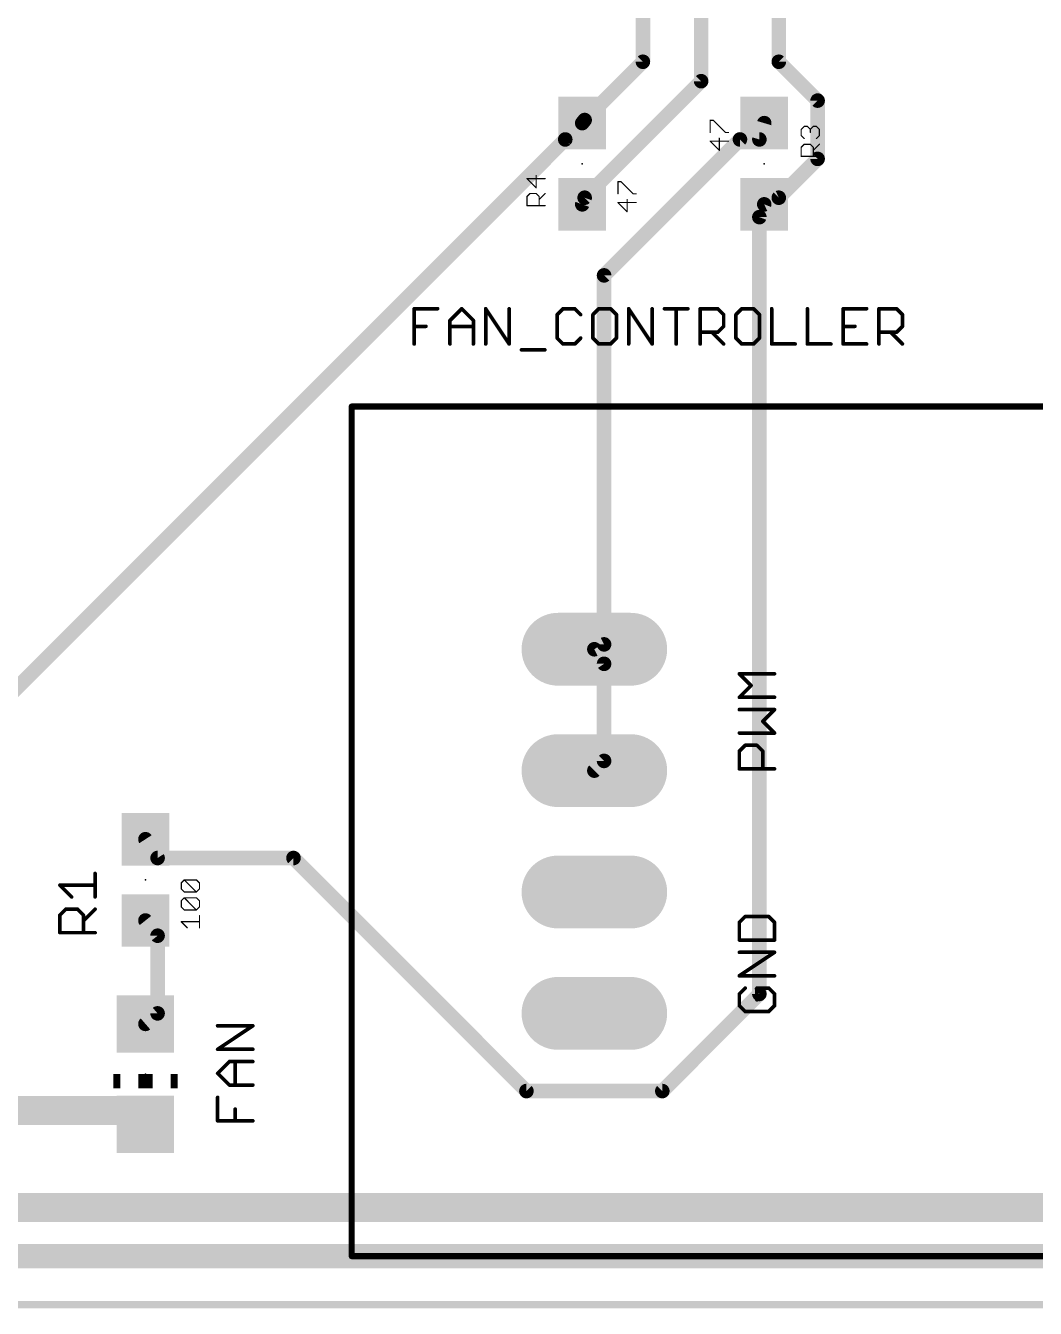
# Model space of a CAD drawing. Extents: x -0.1 to 89, y -0.1 to 64.8.
# Drawn here: x 31.78 to 52.92, y -0.08 to 26.77 of the extents above; entities that cross this region are included whole.
import ezdxf

# ---------------------------------------------------------------- set-up
doc = ezdxf.new("R2010")
doc.units = 0
for name, color, linetype in [('1', 22, 'CONTINUOUS'), ('16', 175, 'CONTINUOUS'), ('17', 82, 'CONTINUOUS'), ('20', 7, 'CONTINUOUS'), ('21', 253, 'CONTINUOUS'), ('23', 7, 'CONTINUOUS'), ('25', 253, 'CONTINUOUS'), ('27', 253, 'CONTINUOUS')]:
    doc.layers.add(name, color=color, linetype=linetype)

# ---------------------------------------------------------------- blocks, each defined once
blk = doc.blocks.new('LONGP100')
at = {"const_width": 1}
blk.add_lwpolyline([(-0.5, 0), (0.5, 0)], dxfattribs=at)
at = {"const_width": 0.5}
for points in [[(-0.5, 0.25, 1), (-0.5, -0.25)], [(0.5, -0.25, 1), (0.5, 0.25)]]:
    blk.add_lwpolyline(points, format="xyb", dxfattribs=at)
blk = doc.blocks.new('RECT')
blk.add_solid([(-0.5, -0.5), (0.5, -0.5), (-0.5, 0.5), (0.5, 0.5)])

msp = doc.modelspace()

# ---------------------------------------------------------------- linework, layer by layer
at = {"layer": '1'}
for points, const_width in [([(45.9232, 29.2608), (45.9232, 25.6032)], 0.3048), ([(44.704, 26.0096), (44.704, 28.448)], 0.3048), ([(47.5488, 26.0096), (47.5488, 28.448)], 0.3048), ([(43.4848, 24.7904), (44.704, 26.0096)], 0.3048), ([(48.3616, 25.1968), (47.5488, 26.0096)], 0.3048), ([(45.9232, 25.6032), (43.4848, 23.1648)], 0.3048), ([(48.3616, 23.9776), (48.3616, 25.1968)], 0.3048), ([(43.0784, 24.384), (43.434, 24.726)], 0.3048), ([(43.4848, 24.7904), (43.434, 24.726)], 0.3048), ([(47.1424, 24.384), (47.244, 24.726)], 0.3048), ([(43.0784, 24.384), (30.48, 11.7856)], 0.3048), ([(43.8912, 21.5392), (46.736, 24.384)], 0.3048), ([(46.736, 24.384), (47.1424, 24.384)], 0.3048), ([(47.5488, 23.1648), (48.3616, 23.9776)], 0.3048), ([(43.4848, 23.1648), (43.434, 23.026)], 0.3048), ([(47.1424, 22.7584), (47.244, 23.026)], 0.3048), ([(47.5488, 23.1648), (47.244, 23.026)], 0.3048), ([(47.1424, 22.7584), (47.1424, 6.5024)], 0.3048), ([(43.8912, 13.8176), (43.8912, 21.5392)], 0.3048), ([(43.8912, 13.8176), (43.688, 13.716)], 0.3048), ([(43.8912, 13.4112), (43.688, 13.716)], 0.3048), ([(43.8912, 13.4112), (43.8912, 11.3792)], 0.3048), ([(43.8912, 11.3792), (43.688, 11.176)], 0.3048), ([(34.544, 9.3472), (34.29, 9.74)], 0.3048), ([(37.3888, 9.3472), (34.544, 9.3472)], 0.3048), ([(42.2656, 4.4704), (37.3888, 9.3472)], 0.3048), ([(34.544, 7.7216), (34.29, 8.04)], 0.3048), ([(34.544, 6.096), (34.544, 7.7216)], 0.3048), ([(47.1424, 6.5024), (45.1104, 4.4704)], 0.3048), ([(34.544, 6.096), (34.29, 5.876)], 0.3048), ([(45.1104, 4.4704), (42.2656, 4.4704)], 0.3048), ([(34.1376, 4.064), (30.48, 4.064)], 0.6096), ([(34.1376, 4.064), (34.29, 3.776)], 0.6096), ([(26.0096, 2.032), (63.8048, 2.032)], 0.6096)]:
    msp.add_lwpolyline(points, dxfattribs=dict(at, const_width=const_width))
for points, const_width in [([(44.6278, 26.0096, 1), (44.7802, 26.0096)], 0.1524), ([(44.7579, 25.9557, 1), (44.6501, 26.0635)], 0.1524), ([(47.6027, 26.0635, 1), (47.4949, 25.9557)], 0.1524), ([(47.4726, 26.0096, 1), (47.625, 26.0096)], 0.1524), ([(45.847, 25.6032, 1), (45.9994, 25.6032)], 0.1524), ([(45.9771, 25.5493, 1), (45.8693, 25.6571)], 0.1524), ([(48.4378, 25.1968, 1), (48.2854, 25.1968)], 0.1524), ([(48.3077, 25.1429, 1), (48.4155, 25.2507)], 0.1524), ([(43.3742, 24.7732, 1), (43.4938, 24.6788)], 0.1524), ([(43.4868, 24.6711, 1), (43.3812, 24.7809)], 0.1524), ([(43.4309, 24.8443, 1), (43.5387, 24.7365)], 0.1524), ([(43.5446, 24.7432, 1), (43.425, 24.8376)], 0.1524), ([(47.317, 24.7043, 1), (47.171, 24.7477)], 0.1524), ([(43.0256, 24.4389, 1), (43.1312, 24.3291)], 0.1524), ([(43.1323, 24.3301, 1), (43.0245, 24.4379)], 0.1524), ([(46.736, 24.4602, 1), (46.736, 24.3078)], 0.1524), ([(46.7899, 24.3301, 1), (46.6821, 24.4379)], 0.1524), ([(47.0694, 24.4057, 1), (47.2154, 24.3623)], 0.1524), ([(47.1424, 24.3078, 1), (47.1424, 24.4602)], 0.1524), ([(48.2854, 23.9776, 1), (48.4378, 23.9776)], 0.1524), ([(48.4155, 23.9237, 1), (48.3077, 24.0315)], 0.1524), ([(43.3624, 23.0522, 1), (43.5056, 22.9998)], 0.1524), ([(43.4309, 23.2187, 1), (43.5387, 23.1109)], 0.1524), ([(43.5564, 23.1386, 1), (43.4132, 23.191)], 0.1524), ([(47.2124, 23.0953, 1), (47.2756, 22.9567)], 0.1524), ([(47.3152, 22.999, 1), (47.1728, 23.053)], 0.1524), ([(47.4949, 23.2187, 1), (47.6027, 23.1109)], 0.1524), ([(47.5804, 23.0955, 1), (47.5172, 23.2341)], 0.1524), ([(47.2186, 22.7584, 1), (47.0662, 22.7584)], 0.1524), ([(47.0712, 22.7854, 1), (47.2136, 22.7314)], 0.1524), ([(43.9674, 21.5392, 1), (43.815, 21.5392)], 0.1524), ([(43.8373, 21.5931, 1), (43.9451, 21.4853)], 0.1524), ([(43.9253, 13.7494, 1), (43.8571, 13.8858)], 0.1524), ([(43.7514, 13.7583, 1), (43.6246, 13.6737)], 0.1524), ([(43.6539, 13.7842, 1), (43.7221, 13.6478)], 0.1524), ([(43.815, 13.8176, 1), (43.9674, 13.8176)], 0.1524), ([(43.9674, 13.4112, 1), (43.815, 13.4112)], 0.1524), ([(43.8278, 13.3689, 1), (43.9546, 13.4535)], 0.1524), ([(43.6341, 11.2299, 1), (43.7419, 11.1221)], 0.1524), ([(43.815, 11.3792, 1), (43.9674, 11.3792)], 0.1524), ([(43.9451, 11.3253, 1), (43.8373, 11.4331)], 0.1524), ([(34.354, 9.7814, 1), (34.226, 9.6986)], 0.1524), ([(34.544, 9.4234, 1), (34.544, 9.271)], 0.1524), ([(34.48, 9.3058, 1), (34.608, 9.3886)], 0.1524), ([(37.4427, 9.4011, 1), (37.3349, 9.2933)], 0.1524), ([(37.3888, 9.271, 1), (37.3888, 9.4234)], 0.1524), ([(34.3496, 8.0875, 1), (34.2304, 7.9925)], 0.1524), ([(34.6202, 7.7216, 1), (34.4678, 7.7216)], 0.1524), ([(34.4844, 7.6741, 1), (34.6036, 7.7691)], 0.1524), ([(47.0662, 6.5024, 1), (47.2186, 6.5024)], 0.1524), ([(47.1963, 6.4485, 1), (47.0885, 6.5563)], 0.1524), ([(34.5939, 6.0384, 1), (34.4941, 6.1536)], 0.1524), ([(34.2401, 5.9336, 1), (34.3399, 5.8184)], 0.1524), ([(34.4678, 6.096, 1), (34.6202, 6.096)], 0.1524), ([(42.2656, 4.5466, 1), (42.2656, 4.3942)], 0.1524), ([(42.2117, 4.4165, 1), (42.3195, 4.5243)], 0.1524), ([(45.0565, 4.5243, 1), (45.1643, 4.4165)], 0.1524), ([(45.1104, 4.3942, 1), (45.1104, 4.5466)], 0.1524), ([(34.2723, 4.1353, 1), (34.0029, 3.9927)], 0.3048), ([(34.1376, 3.9116, 1), (34.1376, 4.2164)], 0.3048), ([(34.1553, 3.7047, 1), (34.4247, 3.8473)], 0.3048)]:
    msp.add_lwpolyline(points, format="xyb", dxfattribs=dict(at, const_width=const_width))
at = {"layer": '16', "const_width": 0.508}
msp.add_lwpolyline([(80.772, 1.016), (7.874, 1.016)], dxfattribs=at)
at = {"layer": '20', "const_width": 0.1524}
msp.add_lwpolyline([(86.106, 0), (2.286, 0)], dxfattribs=at)
at = {"layer": '21'}
for points, const_width in [([(38.608, 18.796), (76.708, 18.796)], 0.127), ([(38.608, 1.016), (38.608, 18.796)], 0.127), ([(46.9684, 12.9567), (46.7227, 13.2024)], 0.0762), ([(46.7227, 13.2024), (47.4599, 13.2024)], 0.0762), ([(46.7227, 12.7109), (46.9684, 12.9567)], 0.0762), ([(47.4599, 12.7109), (46.7227, 12.7109)], 0.0762), ([(47.4599, 12.454), (46.7227, 12.454)], 0.0762), ([(47.2142, 12.2083), (47.4599, 12.454)], 0.0762), ([(47.4599, 11.9625), (47.2142, 12.2083)], 0.0762), ([(46.7227, 11.9625), (47.4599, 11.9625)], 0.0762), ([(46.7227, 11.5827), (46.8455, 11.7056)], 0.0762), ([(46.7227, 11.2141), (46.7227, 11.5827)], 0.0762), ([(46.8455, 11.7056), (47.0913, 11.7056)], 0.0762), ([(47.0913, 11.7056), (47.2142, 11.5827)], 0.0762), ([(47.2142, 11.5827), (47.2142, 11.2141)], 0.0762), ([(47.4599, 11.2141), (46.7227, 11.2141)], 0.0762), ([(46.8455, 8.1224), (46.7227, 7.9995)], 0.0762), ([(47.337, 8.1224), (46.8455, 8.1224)], 0.0762), ([(47.4599, 7.9995), (47.337, 8.1224)], 0.0762), ([(46.7227, 7.9995), (46.7227, 7.6309)], 0.0762), ([(47.4599, 7.6309), (47.4599, 7.9995)], 0.0762), ([(46.7227, 7.6309), (47.4599, 7.6309)], 0.0762), ([(46.7227, 6.8825), (47.4599, 7.374)], 0.0762), ([(47.4599, 7.374), (46.7227, 7.374)], 0.0762), ([(47.4599, 6.8825), (46.7227, 6.8825)], 0.0762), ([(46.8455, 6.6256), (46.7227, 6.5027)], 0.0762), ([(46.7227, 6.5027), (46.7227, 6.257)], 0.0762), ([(47.337, 6.6256), (47.0913, 6.6256)], 0.0762), ([(47.0913, 6.6256), (47.0913, 6.3798)], 0.0762), ([(47.4599, 6.5027), (47.337, 6.6256)], 0.0762), ([(47.4599, 6.257), (47.4599, 6.5027)], 0.0762), ([(46.7227, 6.257), (46.8455, 6.1341)], 0.0762), ([(47.337, 6.1341), (47.4599, 6.257)], 0.0762), ([(46.8455, 6.1341), (47.337, 6.1341)], 0.0762), ([(76.708, 1.016), (38.608, 1.016)], 0.127)]:
    msp.add_lwpolyline(points, dxfattribs=dict(at, const_width=const_width))
for points, const_width in [([(38.608, 18.8277, 1), (38.608, 18.7643)], 0.0635), ([(38.6398, 18.796, 1), (38.5763, 18.796)], 0.0635), ([(46.7361, 13.2159, 1), (46.7092, 13.1889)], 0.0381), ([(46.7227, 13.2215, 1), (46.7227, 13.1834)], 0.0381), ([(47.4599, 13.1834, 1), (47.4599, 13.2215)], 0.0381), ([(46.9819, 12.9432, 1), (46.9549, 12.9701)], 0.0381), ([(46.9549, 12.9432, 1), (46.9819, 12.9701)], 0.0381), ([(46.7227, 12.73, 1), (46.7227, 12.6919)], 0.0381), ([(46.7092, 12.7244, 1), (46.7361, 12.6975)], 0.0381), ([(47.4599, 12.6919, 1), (47.4599, 12.73)], 0.0381), ([(46.7227, 12.4731, 1), (46.7227, 12.435)], 0.0381), ([(47.4734, 12.4405, 1), (47.4464, 12.4675)], 0.0381), ([(47.4599, 12.435, 1), (47.4599, 12.4731)], 0.0381), ([(47.2276, 12.2217, 1), (47.2007, 12.1948)], 0.0381), ([(47.2007, 12.2217, 1), (47.2276, 12.1948)], 0.0381), ([(46.7227, 11.9816, 1), (46.7227, 11.9435)], 0.0381), ([(47.4464, 11.949, 1), (47.4734, 11.976)], 0.0381), ([(47.4599, 11.9435, 1), (47.4599, 11.9816)], 0.0381), ([(46.7092, 11.5962, 1), (46.7361, 11.5692)], 0.0381), ([(46.7417, 11.5827, 1), (46.7036, 11.5827)], 0.0381), ([(46.8455, 11.7246, 1), (46.8455, 11.6865)], 0.0381), ([(46.859, 11.6921, 1), (46.8321, 11.7191)], 0.0381), ([(47.1048, 11.7191, 1), (47.0778, 11.6921)], 0.0381), ([(47.0913, 11.6865, 1), (47.0913, 11.7246)], 0.0381), ([(47.2332, 11.5827, 1), (47.1951, 11.5827)], 0.0381), ([(47.2007, 11.5692, 1), (47.2276, 11.5962)], 0.0381), ([(46.7227, 11.2332, 1), (46.7227, 11.1951)], 0.0381), ([(46.7036, 11.2141, 1), (46.7417, 11.2141)], 0.0381), ([(47.1951, 11.2141, 1), (47.2332, 11.2141)], 0.0381), ([(47.4599, 11.1951, 1), (47.4599, 11.2332)], 0.0381), ([(46.8455, 8.1415, 1), (46.8455, 8.1034)], 0.0381), ([(46.859, 8.1089, 1), (46.8321, 8.1359)], 0.0381), ([(47.3505, 8.1359, 1), (47.3236, 8.1089)], 0.0381), ([(47.337, 8.1034, 1), (47.337, 8.1415)], 0.0381), ([(46.7417, 7.9995, 1), (46.7036, 7.9995)], 0.0381), ([(46.7092, 8.013, 1), (46.7361, 7.9861)], 0.0381), ([(47.479, 7.9995, 1), (47.4409, 7.9995)], 0.0381), ([(47.4464, 7.9861, 1), (47.4734, 8.013)], 0.0381), ([(46.7227, 7.65, 1), (46.7227, 7.6119)], 0.0381), ([(46.7036, 7.6309, 1), (46.7417, 7.6309)], 0.0381), ([(47.4409, 7.6309, 1), (47.479, 7.6309)], 0.0381), ([(47.4599, 7.6119, 1), (47.4599, 7.65)], 0.0381), ([(46.7227, 7.3931, 1), (46.7227, 7.355)], 0.0381), ([(47.4705, 7.3581, 1), (47.4493, 7.3899)], 0.0381), ([(47.4599, 7.355, 1), (47.4599, 7.3931)], 0.0381), ([(46.7227, 6.9016, 1), (46.7227, 6.8635)], 0.0381), ([(46.7121, 6.8984, 1), (46.7332, 6.8667)], 0.0381), ([(47.4599, 6.8635, 1), (47.4599, 6.9016)], 0.0381), ([(46.7092, 6.5162, 1), (46.7361, 6.4892)], 0.0381), ([(46.7417, 6.5027, 1), (46.7036, 6.5027)], 0.0381), ([(46.859, 6.6121, 1), (46.8321, 6.6391)], 0.0381), ([(47.1103, 6.6256, 1), (47.0722, 6.6256)], 0.0381), ([(47.0913, 6.6446, 1), (47.0913, 6.6065)], 0.0381), ([(47.3505, 6.6391, 1), (47.3236, 6.6121)], 0.0381), ([(47.337, 6.6065, 1), (47.337, 6.6446)], 0.0381), ([(47.479, 6.5027, 1), (47.4409, 6.5027)], 0.0381), ([(47.4464, 6.4892, 1), (47.4734, 6.5162)], 0.0381), ([(46.7361, 6.2704, 1), (46.7092, 6.2435)], 0.0381), ([(46.7036, 6.257, 1), (46.7417, 6.257)], 0.0381), ([(47.0722, 6.3798, 1), (47.1103, 6.3798)], 0.0381), ([(47.4409, 6.257, 1), (47.479, 6.257)], 0.0381), ([(47.4734, 6.2435, 1), (47.4464, 6.2704)], 0.0381), ([(46.8455, 6.1532, 1), (46.8455, 6.1151)], 0.0381), ([(46.8321, 6.1206, 1), (46.859, 6.1476)], 0.0381), ([(47.3236, 6.1476, 1), (47.3505, 6.1206)], 0.0381), ([(47.337, 6.1151, 1), (47.337, 6.1532)], 0.0381), ([(38.608, 1.0477, 1), (38.608, 0.9843)], 0.0635), ([(38.5763, 1.016, 1), (38.6398, 1.016)], 0.0635)]:
    msp.add_lwpolyline(points, format="xyb", dxfattribs=dict(at, const_width=const_width))
at = {"layer": '23'}
for p in [(43.434, 23.876), (47.244, 23.876), (34.29, 8.89), (34.29, 4.826)]:
    msp.add_point(p, dxfattribs=at)
at = {"layer": '25'}
for points, const_width in [([(48.0184, 24.5942), (48.0819, 24.6577)], 0.0254), ([(48.0184, 24.467), (48.0184, 24.5942)], 0.0254), ([(48.0819, 24.4035), (48.0184, 24.467)], 0.0254), ([(48.0819, 24.6577), (48.1455, 24.6577)], 0.0254), ([(48.1455, 24.6577), (48.209, 24.5942)], 0.0254), ([(48.209, 24.5942), (48.2726, 24.6577)], 0.0254), ([(48.209, 24.5942), (48.209, 24.5306)], 0.0254), ([(48.2726, 24.6577), (48.3361, 24.6577)], 0.0254), ([(48.3361, 24.6577), (48.3997, 24.5942)], 0.0254), ([(48.3997, 24.467), (48.3361, 24.4035)], 0.0254), ([(48.3997, 24.5942), (48.3997, 24.467)], 0.0254), ([(48.0184, 24.2199), (48.0819, 24.2835)], 0.0254), ([(48.0184, 24.0293), (48.0184, 24.2199)], 0.0254), ([(48.0819, 24.2835), (48.209, 24.2835)], 0.0254), ([(48.209, 24.2835), (48.2726, 24.2199)], 0.0254), ([(48.2726, 24.1564), (48.3997, 24.2835)], 0.0254), ([(48.2726, 24.2199), (48.2726, 24.0293)], 0.0254), ([(48.3997, 24.0293), (48.0184, 24.0293)], 0.0254), ([(42.4686, 23.3739), (42.4686, 23.6281)], 0.0254), ([(42.6593, 23.5646), (42.278, 23.5646)], 0.0254), ([(42.278, 23.5646), (42.4686, 23.3739)], 0.0254), ([(42.278, 23.1904), (42.3415, 23.2539)], 0.0254), ([(42.278, 22.9997), (42.278, 23.1904)], 0.0254), ([(42.3415, 23.2539), (42.4686, 23.2539)], 0.0254), ([(42.4686, 23.2539), (42.5322, 23.1904)], 0.0254), ([(42.5322, 23.1268), (42.6593, 23.2539)], 0.0254), ([(42.5322, 23.1904), (42.5322, 22.9997)], 0.0254), ([(42.6593, 22.9997), (42.278, 22.9997)], 0.0254), ([(39.9161, 20.1041), (39.9161, 20.8413)], 0.0762), ([(39.9161, 20.8413), (40.4076, 20.8413)], 0.0762), ([(40.6645, 20.5956), (40.9103, 20.8413)], 0.0762), ([(40.9103, 20.8413), (41.156, 20.5956)], 0.0762), ([(41.4129, 20.1041), (41.4129, 20.8413)], 0.0762), ([(41.4129, 20.8413), (41.9044, 20.1041)], 0.0762), ([(41.9044, 20.1041), (41.9044, 20.8413)], 0.0762), ([(43.0326, 20.8413), (42.9098, 20.7185)], 0.0762), ([(42.9098, 20.7185), (42.9098, 20.227)], 0.0762), ([(43.2784, 20.8413), (43.0326, 20.8413)], 0.0762), ([(43.4012, 20.7185), (43.2784, 20.8413)], 0.0762), ([(43.781, 20.8413), (43.6582, 20.7185)], 0.0762), ([(43.6582, 20.7185), (43.6582, 20.227)], 0.0762), ([(44.0268, 20.8413), (43.781, 20.8413)], 0.0762), ([(44.1497, 20.7185), (44.0268, 20.8413)], 0.0762), ([(44.1497, 20.227), (44.1497, 20.7185)], 0.0762), ([(44.4066, 20.1041), (44.4066, 20.8413)], 0.0762), ([(44.4066, 20.8413), (44.8981, 20.1041)], 0.0762), ([(44.8981, 20.1041), (44.8981, 20.8413)], 0.0762), ([(45.155, 20.8413), (45.6465, 20.8413)], 0.0762), ([(45.4008, 20.1041), (45.4008, 20.8413)], 0.0762), ([(45.9034, 20.1041), (45.9034, 20.8413)], 0.0762), ([(45.9034, 20.8413), (46.272, 20.8413)], 0.0762), ([(46.272, 20.8413), (46.3949, 20.7185)], 0.0762), ([(46.3949, 20.7185), (46.3949, 20.4727)], 0.0762), ([(46.7747, 20.8413), (46.6518, 20.7185)], 0.0762), ([(46.6518, 20.7185), (46.6518, 20.227)], 0.0762), ([(47.0205, 20.8413), (46.7747, 20.8413)], 0.0762), ([(47.1433, 20.7185), (47.0205, 20.8413)], 0.0762), ([(47.1433, 20.227), (47.1433, 20.7185)], 0.0762), ([(47.4003, 20.8413), (47.4003, 20.1041)], 0.0762), ([(48.1487, 20.8413), (48.1487, 20.1041)], 0.0762), ([(49.3886, 20.8413), (48.8971, 20.8413)], 0.0762), ([(48.8971, 20.8413), (48.8971, 20.1041)], 0.0762), ([(49.6455, 20.1041), (49.6455, 20.8413)], 0.0762), ([(49.6455, 20.8413), (50.0141, 20.8413)], 0.0762), ([(50.0141, 20.8413), (50.137, 20.7185)], 0.0762), ([(50.137, 20.7185), (50.137, 20.4727)], 0.0762), ([(39.9161, 20.4727), (40.1618, 20.4727)], 0.0762), ([(40.6645, 20.1041), (40.6645, 20.5956)], 0.0762), ([(40.6645, 20.4727), (41.156, 20.4727)], 0.0762), ([(41.156, 20.5956), (41.156, 20.1041)], 0.0762), ([(46.3949, 20.4727), (46.272, 20.3498)], 0.0762), ([(48.8971, 20.4727), (49.1428, 20.4727)], 0.0762), ([(50.137, 20.4727), (50.0141, 20.3498)], 0.0762), ([(42.9098, 20.227), (43.0326, 20.1041)], 0.0762), ([(43.0326, 20.1041), (43.2784, 20.1041)], 0.0762), ([(43.2784, 20.1041), (43.4012, 20.227)], 0.0762), ([(43.6582, 20.227), (43.781, 20.1041)], 0.0762), ([(43.781, 20.1041), (44.0268, 20.1041)], 0.0762), ([(44.0268, 20.1041), (44.1497, 20.227)], 0.0762), ([(46.272, 20.3498), (45.9034, 20.3498)], 0.0762), ([(46.1492, 20.3498), (46.3949, 20.1041)], 0.0762), ([(46.6518, 20.227), (46.7747, 20.1041)], 0.0762), ([(46.7747, 20.1041), (47.0205, 20.1041)], 0.0762), ([(47.0205, 20.1041), (47.1433, 20.227)], 0.0762), ([(47.4003, 20.1041), (47.8917, 20.1041)], 0.0762), ([(48.1487, 20.1041), (48.6402, 20.1041)], 0.0762), ([(48.8971, 20.1041), (49.3886, 20.1041)], 0.0762), ([(50.0141, 20.3498), (49.6455, 20.3498)], 0.0762), ([(49.8912, 20.3498), (50.137, 20.1041)], 0.0762), ([(42.1613, 19.9812), (42.6528, 19.9812)], 0.0762), ([(33.2359, 8.5335), (33.2359, 9.025)], 0.0762), ([(32.7444, 8.5335), (32.4987, 8.7793)], 0.0762), ([(32.4987, 8.7793), (33.2359, 8.7793)], 0.0762), ([(32.4987, 8.1537), (32.6215, 8.2766)], 0.0762), ([(32.4987, 7.7851), (32.4987, 8.1537)], 0.0762), ([(32.6215, 8.2766), (32.8673, 8.2766)], 0.0762), ([(32.8673, 8.2766), (32.9902, 8.1537)], 0.0762), ([(32.9902, 8.0308), (33.2359, 8.2766)], 0.0762), ([(32.9902, 8.1537), (32.9902, 7.7851)], 0.0762), ([(33.2359, 7.7851), (32.4987, 7.7851)], 0.0762), ([(35.8007, 5.3449), (36.5379, 5.8364)], 0.0762), ([(36.5379, 5.8364), (35.8007, 5.8364)], 0.0762), ([(36.5379, 5.3449), (35.8007, 5.3449)], 0.0762), ([(35.8007, 4.8423), (36.0464, 5.088)], 0.0762), ([(36.0464, 5.088), (36.5379, 5.088)], 0.0762), ([(36.1693, 4.5965), (36.1693, 5.088)], 0.0762), ([(36.0464, 4.5965), (35.8007, 4.8423)], 0.0762), ([(36.5379, 4.5965), (36.0464, 4.5965)], 0.0762), ([(35.8007, 3.8481), (35.8007, 4.3396)], 0.0762), ([(36.1693, 3.8481), (36.1693, 4.0938)], 0.0762), ([(36.5379, 3.8481), (35.8007, 3.8481)], 0.0762)]:
    msp.add_lwpolyline(points, dxfattribs=dict(at, const_width=const_width))
for points, const_width in [([(48.0247, 24.5942, 1), (48.012, 24.5942)], 0.0127), ([(48.0139, 24.5986, 1), (48.0229, 24.5897)], 0.0127), ([(48.0229, 24.4715, 1), (48.0139, 24.4626)], 0.0127), ([(48.012, 24.467, 1), (48.0247, 24.467)], 0.0127), ([(48.0819, 24.6641, 1), (48.0819, 24.6514)], 0.0127), ([(48.0864, 24.6532, 1), (48.0774, 24.6622)], 0.0127), ([(48.15, 24.6622, 1), (48.141, 24.6532)], 0.0127), ([(48.1455, 24.6514, 1), (48.1455, 24.6641)], 0.0127), ([(48.2045, 24.5986, 1), (48.2135, 24.5897)], 0.0127), ([(48.2154, 24.5942, 1), (48.2027, 24.5942)], 0.0127), ([(48.2027, 24.5306, 1), (48.2154, 24.5306)], 0.0127), ([(48.2045, 24.5897, 1), (48.2135, 24.5986)], 0.0127), ([(48.2726, 24.6641, 1), (48.2726, 24.6514)], 0.0127), ([(48.2771, 24.6532, 1), (48.2681, 24.6622)], 0.0127), ([(48.3406, 24.6622, 1), (48.3317, 24.6532)], 0.0127), ([(48.3361, 24.6514, 1), (48.3361, 24.6641)], 0.0127), ([(48.4061, 24.5942, 1), (48.3934, 24.5942)], 0.0127), ([(48.3934, 24.467, 1), (48.4061, 24.467)], 0.0127), ([(48.3952, 24.5897, 1), (48.4042, 24.5986)], 0.0127), ([(48.4042, 24.4626, 1), (48.3952, 24.4715)], 0.0127), ([(48.0247, 24.2199, 1), (48.012, 24.2199)], 0.0127), ([(48.0139, 24.2244, 1), (48.0229, 24.2155)], 0.0127), ([(48.0819, 24.2899, 1), (48.0819, 24.2771)], 0.0127), ([(48.0774, 24.399, 1), (48.0864, 24.408)], 0.0127), ([(48.0864, 24.279, 1), (48.0774, 24.288)], 0.0127), ([(48.2135, 24.288, 1), (48.2045, 24.279)], 0.0127), ([(48.209, 24.2771, 1), (48.209, 24.2899)], 0.0127), ([(48.2789, 24.2199, 1), (48.2662, 24.2199)], 0.0127), ([(48.2681, 24.1609, 1), (48.2771, 24.1519)], 0.0127), ([(48.2681, 24.2155, 1), (48.2771, 24.2244)], 0.0127), ([(48.3317, 24.408, 1), (48.3406, 24.399)], 0.0127), ([(48.4042, 24.279, 1), (48.3952, 24.288)], 0.0127), ([(48.0184, 24.0356, 1), (48.0184, 24.0229)], 0.0127), ([(48.012, 24.0293, 1), (48.0247, 24.0293)], 0.0127), ([(48.2662, 24.0293, 1), (48.2789, 24.0293)], 0.0127), ([(48.3997, 24.0229, 1), (48.3997, 24.0356)], 0.0127), ([(42.475, 23.6281, 1), (42.4623, 23.6281)], 0.0127), ([(42.278, 23.5709, 1), (42.278, 23.5582)], 0.0127), ([(42.2825, 23.5691, 1), (42.2735, 23.5601)], 0.0127), ([(42.4623, 23.3739, 1), (42.475, 23.3739)], 0.0127), ([(42.4641, 23.3694, 1), (42.4731, 23.3784)], 0.0127), ([(42.6593, 23.5582, 1), (42.6593, 23.5709)], 0.0127), ([(42.2843, 23.1904, 1), (42.2716, 23.1904)], 0.0127), ([(42.2735, 23.1949, 1), (42.2825, 23.1859)], 0.0127), ([(42.3415, 23.2603, 1), (42.3415, 23.2476)], 0.0127), ([(42.346, 23.2494, 1), (42.337, 23.2584)], 0.0127), ([(42.4731, 23.2584, 1), (42.4641, 23.2494)], 0.0127), ([(42.4686, 23.2476, 1), (42.4686, 23.2603)], 0.0127), ([(42.5385, 23.1904, 1), (42.5258, 23.1904)], 0.0127), ([(42.5277, 23.1313, 1), (42.5367, 23.1223)], 0.0127), ([(42.5277, 23.1859, 1), (42.5367, 23.1949)], 0.0127), ([(42.6638, 23.2494, 1), (42.6548, 23.2584)], 0.0127), ([(42.278, 23.0061, 1), (42.278, 22.9933)], 0.0127), ([(42.2716, 22.9997, 1), (42.2843, 22.9997)], 0.0127), ([(42.5258, 22.9997, 1), (42.5385, 22.9997)], 0.0127), ([(42.6593, 22.9933, 1), (42.6593, 23.0061)], 0.0127), ([(39.9161, 20.8604, 1), (39.9161, 20.8223)], 0.0381), ([(39.9352, 20.8413, 1), (39.8971, 20.8413)], 0.0381), ([(40.4076, 20.8223, 1), (40.4076, 20.8604)], 0.0381), ([(40.9237, 20.8548, 1), (40.8968, 20.8279)], 0.0381), ([(40.9237, 20.8279, 1), (40.8968, 20.8548)], 0.0381), ([(41.432, 20.8413, 1), (41.3939, 20.8413)], 0.0381), ([(41.4288, 20.8519, 1), (41.3971, 20.8308)], 0.0381), ([(41.9235, 20.8413, 1), (41.8854, 20.8413)], 0.0381), ([(42.9288, 20.7185, 1), (42.8907, 20.7185)], 0.0381), ([(42.8963, 20.7319, 1), (42.9232, 20.705)], 0.0381), ([(43.0326, 20.8604, 1), (43.0326, 20.8223)], 0.0381), ([(43.0461, 20.8279, 1), (43.0192, 20.8548)], 0.0381), ([(43.2918, 20.8548, 1), (43.2649, 20.8279)], 0.0381), ([(43.2784, 20.8223, 1), (43.2784, 20.8604)], 0.0381), ([(43.3878, 20.705, 1), (43.4147, 20.7319)], 0.0381), ([(43.6772, 20.7185, 1), (43.6391, 20.7185)], 0.0381), ([(43.6447, 20.7319, 1), (43.6716, 20.705)], 0.0381), ([(43.781, 20.8604, 1), (43.781, 20.8223)], 0.0381), ([(43.7945, 20.8279, 1), (43.7676, 20.8548)], 0.0381), ([(44.0403, 20.8548, 1), (44.0133, 20.8279)], 0.0381), ([(44.0268, 20.8223, 1), (44.0268, 20.8604)], 0.0381), ([(44.1687, 20.7185, 1), (44.1306, 20.7185)], 0.0381), ([(44.1362, 20.705, 1), (44.1631, 20.7319)], 0.0381), ([(44.4256, 20.8413, 1), (44.3875, 20.8413)], 0.0381), ([(44.4224, 20.8519, 1), (44.3907, 20.8308)], 0.0381), ([(44.9171, 20.8413, 1), (44.879, 20.8413)], 0.0381), ([(45.155, 20.8604, 1), (45.155, 20.8223)], 0.0381), ([(45.4198, 20.8413, 1), (45.3817, 20.8413)], 0.0381), ([(45.6465, 20.8223, 1), (45.6465, 20.8604)], 0.0381), ([(45.9225, 20.8413, 1), (45.8844, 20.8413)], 0.0381), ([(45.9034, 20.8604, 1), (45.9034, 20.8223)], 0.0381), ([(46.2855, 20.8548, 1), (46.2586, 20.8279)], 0.0381), ([(46.272, 20.8223, 1), (46.272, 20.8604)], 0.0381), ([(46.414, 20.7185, 1), (46.3759, 20.7185)], 0.0381), ([(46.3814, 20.705, 1), (46.4084, 20.7319)], 0.0381), ([(46.6709, 20.7185, 1), (46.6328, 20.7185)], 0.0381), ([(46.6384, 20.7319, 1), (46.6653, 20.705)], 0.0381), ([(46.7747, 20.8604, 1), (46.7747, 20.8223)], 0.0381), ([(46.7882, 20.8279, 1), (46.7612, 20.8548)], 0.0381), ([(47.0339, 20.8548, 1), (47.007, 20.8279)], 0.0381), ([(47.0205, 20.8223, 1), (47.0205, 20.8604)], 0.0381), ([(47.1624, 20.7185, 1), (47.1243, 20.7185)], 0.0381), ([(47.1299, 20.705, 1), (47.1568, 20.7319)], 0.0381), ([(47.4193, 20.8413, 1), (47.3812, 20.8413)], 0.0381), ([(48.1677, 20.8413, 1), (48.1296, 20.8413)], 0.0381), ([(48.8971, 20.8604, 1), (48.8971, 20.8223)], 0.0381), ([(48.9161, 20.8413, 1), (48.878, 20.8413)], 0.0381), ([(49.3886, 20.8223, 1), (49.3886, 20.8604)], 0.0381), ([(49.6455, 20.8604, 1), (49.6455, 20.8223)], 0.0381), ([(49.6646, 20.8413, 1), (49.6265, 20.8413)], 0.0381), ([(50.0276, 20.8548, 1), (50.0006, 20.8279)], 0.0381), ([(50.0141, 20.8223, 1), (50.0141, 20.8604)], 0.0381), ([(50.156, 20.7185, 1), (50.1179, 20.7185)], 0.0381), ([(50.1235, 20.705, 1), (50.1505, 20.7319)], 0.0381), ([(39.9161, 20.4918, 1), (39.9161, 20.4537)], 0.0381), ([(40.1618, 20.4537, 1), (40.1618, 20.4918)], 0.0381), ([(40.6836, 20.5956, 1), (40.6455, 20.5956)], 0.0381), ([(40.651, 20.6091, 1), (40.678, 20.5821)], 0.0381), ([(40.6645, 20.4918, 1), (40.6645, 20.4537)], 0.0381), ([(41.175, 20.5956, 1), (41.1369, 20.5956)], 0.0381), ([(41.1425, 20.5821, 1), (41.1695, 20.6091)], 0.0381), ([(41.156, 20.4537, 1), (41.156, 20.4918)], 0.0381), ([(46.3759, 20.4727, 1), (46.414, 20.4727)], 0.0381), ([(46.4084, 20.4592, 1), (46.3814, 20.4862)], 0.0381), ([(48.8971, 20.4918, 1), (48.8971, 20.4537)], 0.0381), ([(49.1428, 20.4537, 1), (49.1428, 20.4918)], 0.0381), ([(50.1179, 20.4727, 1), (50.156, 20.4727)], 0.0381), ([(50.1505, 20.4592, 1), (50.1235, 20.4862)], 0.0381), ([(41.8886, 20.0935, 1), (41.9203, 20.1147)], 0.0381), ([(42.9232, 20.2404, 1), (42.8963, 20.2135)], 0.0381), ([(42.8907, 20.227, 1), (42.9288, 20.227)], 0.0381), ([(43.0326, 20.1232, 1), (43.0326, 20.0851)], 0.0381), ([(43.0192, 20.0906, 1), (43.0461, 20.1176)], 0.0381), ([(43.2649, 20.1176, 1), (43.2918, 20.0906)], 0.0381), ([(43.2784, 20.0851, 1), (43.2784, 20.1232)], 0.0381), ([(43.4147, 20.2135, 1), (43.3878, 20.2404)], 0.0381), ([(43.6391, 20.227, 1), (43.6772, 20.227)], 0.0381), ([(43.6716, 20.2404, 1), (43.6447, 20.2135)], 0.0381), ([(43.781, 20.1232, 1), (43.781, 20.0851)], 0.0381), ([(43.7676, 20.0906, 1), (43.7945, 20.1176)], 0.0381), ([(44.0133, 20.1176, 1), (44.0403, 20.0906)], 0.0381), ([(44.0268, 20.0851, 1), (44.0268, 20.1232)], 0.0381), ([(44.1306, 20.227, 1), (44.1687, 20.227)], 0.0381), ([(44.1631, 20.2135, 1), (44.1362, 20.2404)], 0.0381), ([(44.8822, 20.0935, 1), (44.9139, 20.1147)], 0.0381), ([(45.9034, 20.3689, 1), (45.9034, 20.3308)], 0.0381), ([(46.1626, 20.3633, 1), (46.1357, 20.3364)], 0.0381), ([(46.2586, 20.3633, 1), (46.2855, 20.3364)], 0.0381), ([(46.272, 20.3308, 1), (46.272, 20.3689)], 0.0381), ([(46.3814, 20.0906, 1), (46.4084, 20.1176)], 0.0381), ([(46.6653, 20.2404, 1), (46.6384, 20.2135)], 0.0381), ([(46.6328, 20.227, 1), (46.6709, 20.227)], 0.0381), ([(46.7747, 20.1232, 1), (46.7747, 20.0851)], 0.0381), ([(46.7612, 20.0906, 1), (46.7882, 20.1176)], 0.0381), ([(47.007, 20.1176, 1), (47.0339, 20.0906)], 0.0381), ([(47.0205, 20.0851, 1), (47.0205, 20.1232)], 0.0381), ([(47.1243, 20.227, 1), (47.1624, 20.227)], 0.0381), ([(47.1568, 20.2135, 1), (47.1299, 20.2404)], 0.0381), ([(47.4003, 20.1232, 1), (47.4003, 20.0851)], 0.0381), ([(47.8917, 20.0851, 1), (47.8917, 20.1232)], 0.0381), ([(48.1487, 20.1232, 1), (48.1487, 20.0851)], 0.0381), ([(48.6402, 20.0851, 1), (48.6402, 20.1232)], 0.0381), ([(48.8971, 20.1232, 1), (48.8971, 20.0851)], 0.0381), ([(49.3886, 20.0851, 1), (49.3886, 20.1232)], 0.0381), ([(49.6455, 20.3689, 1), (49.6455, 20.3308)], 0.0381), ([(49.9047, 20.3633, 1), (49.8778, 20.3364)], 0.0381), ([(50.0006, 20.3633, 1), (50.0276, 20.3364)], 0.0381), ([(50.0141, 20.3308, 1), (50.0141, 20.3689)], 0.0381), ([(50.1235, 20.0906, 1), (50.1505, 20.1176)], 0.0381), ([(39.8971, 20.1041, 1), (39.9352, 20.1041)], 0.0381), ([(40.6455, 20.1041, 1), (40.6836, 20.1041)], 0.0381), ([(41.1369, 20.1041, 1), (41.175, 20.1041)], 0.0381), ([(41.3939, 20.1041, 1), (41.432, 20.1041)], 0.0381), ([(41.8854, 20.1041, 1), (41.9235, 20.1041)], 0.0381), ([(42.1613, 20.0003, 1), (42.1613, 19.9622)], 0.0381), ([(42.6528, 19.9622, 1), (42.6528, 20.0003)], 0.0381), ([(44.3875, 20.1041, 1), (44.4256, 20.1041)], 0.0381), ([(44.879, 20.1041, 1), (44.9171, 20.1041)], 0.0381), ([(45.3817, 20.1041, 1), (45.4198, 20.1041)], 0.0381), ([(45.8844, 20.1041, 1), (45.9225, 20.1041)], 0.0381), ([(47.3812, 20.1041, 1), (47.4193, 20.1041)], 0.0381), ([(48.1296, 20.1041, 1), (48.1677, 20.1041)], 0.0381), ([(48.878, 20.1041, 1), (48.9161, 20.1041)], 0.0381), ([(49.6265, 20.1041, 1), (49.6646, 20.1041)], 0.0381), ([(33.255, 9.025, 1), (33.2169, 9.025)], 0.0381), ([(32.5121, 8.7927, 1), (32.4852, 8.7658)], 0.0381), ([(32.4987, 8.7983, 1), (32.4987, 8.7602)], 0.0381), ([(33.2359, 8.7602, 1), (33.2359, 8.7983)], 0.0381), ([(32.7309, 8.52, 1), (32.7579, 8.547)], 0.0381), ([(33.2169, 8.5335, 1), (33.255, 8.5335)], 0.0381), ([(32.5177, 8.1537, 1), (32.4796, 8.1537)], 0.0381), ([(32.4852, 8.1672, 1), (32.5121, 8.1402)], 0.0381), ([(32.6215, 8.2956, 1), (32.6215, 8.2575)], 0.0381), ([(32.635, 8.2631, 1), (32.6081, 8.2901)], 0.0381), ([(32.8808, 8.2901, 1), (32.8538, 8.2631)], 0.0381), ([(32.8673, 8.2575, 1), (32.8673, 8.2956)], 0.0381), ([(33.0092, 8.1537, 1), (32.9711, 8.1537)], 0.0381), ([(32.9767, 8.0443, 1), (33.0036, 8.0174)], 0.0381), ([(32.9767, 8.1402, 1), (33.0036, 8.1672)], 0.0381), ([(33.2494, 8.2631, 1), (33.2224, 8.2901)], 0.0381), ([(32.4796, 7.7851, 1), (32.5177, 7.7851)], 0.0381), ([(32.4987, 7.8042, 1), (32.4987, 7.7661)], 0.0381), ([(32.9711, 7.7851, 1), (33.0092, 7.7851)], 0.0381), ([(33.2359, 7.7661, 1), (33.2359, 7.8042)], 0.0381), ([(35.8007, 5.8555, 1), (35.8007, 5.8174)], 0.0381), ([(36.5485, 5.8206, 1), (36.5273, 5.8523)], 0.0381), ([(36.5379, 5.8174, 1), (36.5379, 5.8555)], 0.0381), ([(35.8007, 5.364, 1), (35.8007, 5.3259)], 0.0381), ([(35.7901, 5.3608, 1), (35.8112, 5.3291)], 0.0381), ([(36.5379, 5.3259, 1), (36.5379, 5.364)], 0.0381), ([(36.0464, 5.1071, 1), (36.0464, 5.069)], 0.0381), ([(36.0599, 5.0745, 1), (36.0329, 5.1015)], 0.0381), ([(36.1883, 5.088, 1), (36.1502, 5.088)], 0.0381), ([(36.5379, 5.069, 1), (36.5379, 5.1071)], 0.0381), ([(35.8141, 4.8557, 1), (35.7872, 4.8288)], 0.0381), ([(35.7872, 4.8557, 1), (35.8141, 4.8288)], 0.0381), ([(36.0464, 4.6156, 1), (36.0464, 4.5775)], 0.0381), ([(36.0329, 4.583, 1), (36.0599, 4.61)], 0.0381), ([(36.1502, 4.5965, 1), (36.1883, 4.5965)], 0.0381), ([(36.5379, 4.5775, 1), (36.5379, 4.6156)], 0.0381), ([(35.8197, 4.3396, 1), (35.7816, 4.3396)], 0.0381), ([(36.1883, 4.0938, 1), (36.1502, 4.0938)], 0.0381), ([(35.7816, 3.8481, 1), (35.8197, 3.8481)], 0.0381), ([(35.8007, 3.8672, 1), (35.8007, 3.8291)], 0.0381), ([(36.1502, 3.8481, 1), (36.1883, 3.8481)], 0.0381), ([(36.5379, 3.8291, 1), (36.5379, 3.8672)], 0.0381)]:
    msp.add_lwpolyline(points, format="xyb", dxfattribs=dict(at, const_width=const_width))
at = {"layer": '27', "const_width": 0.0127}
for points in [[(46.1134, 24.7911, 1), (46.1134, 24.7784)], [(46.1197, 24.7847, 1), (46.107, 24.7847)], [(46.1814, 24.7892, 1), (46.1724, 24.7802)], [(46.1769, 24.7784, 1), (46.1769, 24.7911)], [(46.107, 24.5305, 1), (46.1197, 24.5305)], [(46.4311, 24.5368, 1), (46.4311, 24.5241)], [(46.4267, 24.526, 1), (46.4356, 24.535)], [(46.4947, 24.5241, 1), (46.4947, 24.5368)], [(46.1134, 24.3533, 1), (46.1134, 24.3406)], [(46.1179, 24.3514, 1), (46.1089, 24.3425)], [(46.3104, 24.4105, 1), (46.2977, 24.4105)], [(46.2977, 24.1563, 1), (46.3104, 24.1563)], [(46.2995, 24.1518, 1), (46.3085, 24.1608)], [(46.4947, 24.3406, 1), (46.4947, 24.3533)], [(44.183, 23.5075, 1), (44.183, 23.4948)], [(44.1893, 23.5011, 1), (44.1766, 23.5011)], [(44.251, 23.5056, 1), (44.242, 23.4966)], [(44.2465, 23.4948, 1), (44.2465, 23.5075)], [(44.1766, 23.2469, 1), (44.1893, 23.2469)], [(44.38, 23.1269, 1), (44.3673, 23.1269)], [(44.5007, 23.2533, 1), (44.5007, 23.2406)], [(44.4963, 23.2424, 1), (44.5052, 23.2514)], [(44.5643, 23.2406, 1), (44.5643, 23.2533)], [(44.183, 23.0697, 1), (44.183, 23.057)], [(44.1875, 23.0679, 1), (44.1785, 23.0589)], [(44.3673, 22.8727, 1), (44.38, 22.8727)], [(44.3691, 22.8682, 1), (44.3781, 22.8772)], [(44.5643, 23.057, 1), (44.5643, 23.0697)], [(35.1025, 8.8957, 1), (35.1025, 8.883)], [(35.107, 8.8938, 1), (35.098, 8.8848)], [(35.107, 8.8848, 1), (35.098, 8.8938)], [(35.3612, 8.8938, 1), (35.3523, 8.8848)], [(35.3567, 8.883, 1), (35.3567, 8.8957)], [(35.0453, 8.8258, 1), (35.0326, 8.8258)], [(35.0345, 8.8303, 1), (35.0435, 8.8213)], [(35.0435, 8.7032, 1), (35.0345, 8.6942)], [(35.0326, 8.6987, 1), (35.0453, 8.6987)], [(35.1025, 8.6415, 1), (35.1025, 8.6288)], [(35.098, 8.6306, 1), (35.107, 8.6396)], [(35.3523, 8.6396, 1), (35.3612, 8.6306)], [(35.3523, 8.6306, 1), (35.3612, 8.6396)], [(35.3567, 8.6288, 1), (35.3567, 8.6415)], [(35.4267, 8.8258, 1), (35.414, 8.8258)], [(35.414, 8.6987, 1), (35.4267, 8.6987)], [(35.4158, 8.8213, 1), (35.4248, 8.8303)], [(35.4248, 8.6942, 1), (35.4158, 8.7032)], [(35.0453, 8.4516, 1), (35.0326, 8.4516)], [(35.0345, 8.4561, 1), (35.0435, 8.4471)], [(35.0435, 8.3289, 1), (35.0345, 8.32)], [(35.0326, 8.3245, 1), (35.0453, 8.3245)], [(35.1025, 8.5215, 1), (35.1025, 8.5088)], [(35.107, 8.5196, 1), (35.098, 8.5106)], [(35.107, 8.5106, 1), (35.098, 8.5196)], [(35.3612, 8.5196, 1), (35.3523, 8.5106)], [(35.3567, 8.5088, 1), (35.3567, 8.5215)], [(35.4267, 8.4516, 1), (35.414, 8.4516)], [(35.414, 8.3245, 1), (35.4267, 8.3245)], [(35.4158, 8.4471, 1), (35.4248, 8.4561)], [(35.4248, 8.32, 1), (35.4158, 8.3289)], [(35.1025, 8.2673, 1), (35.1025, 8.2546)], [(35.098, 8.2564, 1), (35.107, 8.2654)], [(35.3523, 8.2654, 1), (35.3612, 8.2564)], [(35.3523, 8.2564, 1), (35.3612, 8.2654)], [(35.3567, 8.2546, 1), (35.3567, 8.2673)], [(35.4267, 8.1409, 1), (35.414, 8.1409)], [(35.039, 8.0202, 1), (35.039, 8.0075)], [(35.0435, 8.0183, 1), (35.0345, 8.0093)], [(35.1616, 7.8822, 1), (35.1706, 7.8912)], [(35.414, 7.8867, 1), (35.4267, 7.8867)], [(35.4203, 8.0075, 1), (35.4203, 8.0202)]]:
    msp.add_lwpolyline(points, format="xyb", dxfattribs=at)
at = {"layer": '27', "const_width": 0.0254}
for points in [[(46.1134, 24.5305), (46.1134, 24.7847)], [(46.1134, 24.7847), (46.1769, 24.7847)], [(46.1769, 24.7847), (46.4311, 24.5305)], [(46.4311, 24.5305), (46.4947, 24.5305)], [(46.4947, 24.3469), (46.1134, 24.3469)], [(46.1134, 24.3469), (46.304, 24.1563)], [(46.304, 24.1563), (46.304, 24.4105)], [(44.183, 23.2469), (44.183, 23.5011)], [(44.183, 23.5011), (44.2465, 23.5011)], [(44.2465, 23.5011), (44.5007, 23.2469)], [(44.3736, 22.8727), (44.3736, 23.1269)], [(44.5007, 23.2469), (44.5643, 23.2469)], [(44.5643, 23.0634), (44.183, 23.0634)], [(44.183, 23.0634), (44.3736, 22.8727)], [(35.039, 8.8258), (35.1025, 8.8893)], [(35.1025, 8.8893), (35.3567, 8.8893)], [(35.3567, 8.6351), (35.1025, 8.8893)], [(35.3567, 8.8893), (35.4203, 8.8258)], [(35.039, 8.6987), (35.039, 8.8258)], [(35.1025, 8.6351), (35.039, 8.6987)], [(35.3567, 8.6351), (35.1025, 8.6351)], [(35.4203, 8.6987), (35.3567, 8.6351)], [(35.4203, 8.8258), (35.4203, 8.6987)], [(35.039, 8.4516), (35.1025, 8.5151)], [(35.039, 8.3245), (35.039, 8.4516)], [(35.1025, 8.2609), (35.039, 8.3245)], [(35.1025, 8.5151), (35.3567, 8.5151)], [(35.3567, 8.2609), (35.1025, 8.5151)], [(35.3567, 8.5151), (35.4203, 8.4516)], [(35.4203, 8.3245), (35.3567, 8.2609)], [(35.4203, 8.4516), (35.4203, 8.3245)], [(35.3567, 8.2609), (35.1025, 8.2609)], [(35.4203, 7.8867), (35.4203, 8.1409)], [(35.1661, 7.8867), (35.039, 8.0138)], [(35.039, 8.0138), (35.4203, 8.0138)]]:
    msp.add_lwpolyline(points, dxfattribs=at)

# ---------------------------------------------------------------- block references
at = {"layer": '1', "xscale": 1.1}
for p, rotation in [((43.434, 24.726), 90), ((47.244, 24.726), 270), ((43.434, 23.026), 90), ((47.244, 23.026), 270), ((34.29, 9.74), 90), ((34.29, 8.04), 90)]:
    msp.add_blockref('RECT', p, dxfattribs=dict(at, rotation=rotation))
at = {"layer": '1', "xscale": 1.2, "yscale": 1.2, "rotation": 180}
for p in [(34.29, 5.876), (34.29, 3.776)]:
    msp.add_blockref('RECT', p, dxfattribs=at)
at = {"layer": '17', "xscale": 1.524, "yscale": 1.524}
for p in [(43.688, 13.716), (43.688, 13.716), (43.688, 11.176), (43.688, 11.176), (43.688, 8.636), (43.688, 8.636), (43.688, 6.096), (43.688, 6.096)]:
    msp.add_blockref('LONGP100', p, dxfattribs=at)
at = {"layer": '21', "yscale": 0.3, "rotation": 180}
for p, xscale in [((33.69, 4.676), 0.15), ((34.29, 4.676), 0.3), ((34.89, 4.676), 0.15)]:
    msp.add_blockref('RECT', p, dxfattribs=dict(at, xscale=xscale))

doc.saveas('drawing.dxf')
